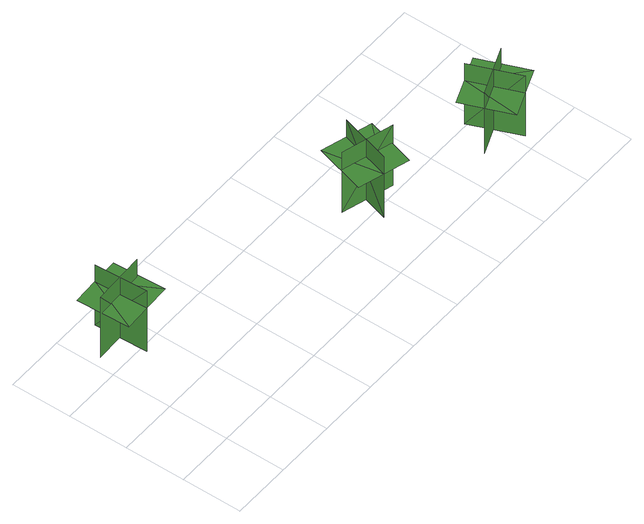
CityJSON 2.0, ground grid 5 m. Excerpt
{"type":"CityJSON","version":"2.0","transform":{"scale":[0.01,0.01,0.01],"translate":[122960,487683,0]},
"CityObjects":{
"tree1":{"type":"SolitaryVegetationObject","geometry":[{"type":"MultiSurface","lod":"1","boundaries":[[[0,1,2]],[[0,2,3]],[[4,5,6]],[[4,6,7]],[[8,9,10]],[[8,10,11]],[[8,11,12]],[[8,12,13]]]}]},
"tree2":{"type":"SolitaryVegetationObject","geometry":[{"type":"MultiSurface","lod":"1","boundaries":[[[14,15,16]],[[14,16,17]],[[18,19,20]],[[18,20,21]],[[22,23,24]],[[22,24,25]],[[22,25,26]],[[22,26,27]]]}]},
"tree3":{"type":"SolitaryVegetationObject","geometry":[{"type":"MultiSurface","lod":"1","boundaries":[[[28,29,30]],[[28,30,31]],[[32,33,34]],[[32,34,35]],[[36,37,38]],[[36,38,39]],[[36,39,40]],[[36,40,41]]]}]}
},
"vertices":[
[506,1181,88],[64,1162,88],[64,1162,704],[506,1181,704],[290,1382,88],[310,940,88],[310,940,704],[290,1382,704],[290,1382,531],[69,1372,531],[89,930,531],[310,940,531],[531,949,531],[511,1391,531],
[2213,679,68],[2638,555,68],[2638,555,684],[2213,679,684],[2353,420,68],[2477,845,68],[2477,845,684],[2353,420,684],[2353,420,511],[2566,358,511],[2690,783,511],[2477,845,511],[2265,907,511],[2141,482,511],
[3680,402,68],[3270,237,68],[3270,237,684],[3680,402,684],[3410,519,68],[3575,109,68],[3575,109,684],[3410,519,684],[3410,519,512],[3204,436,512],[3370,26,512],[3575,109,512],[3781,192,512],[3615,602,512]
]}
